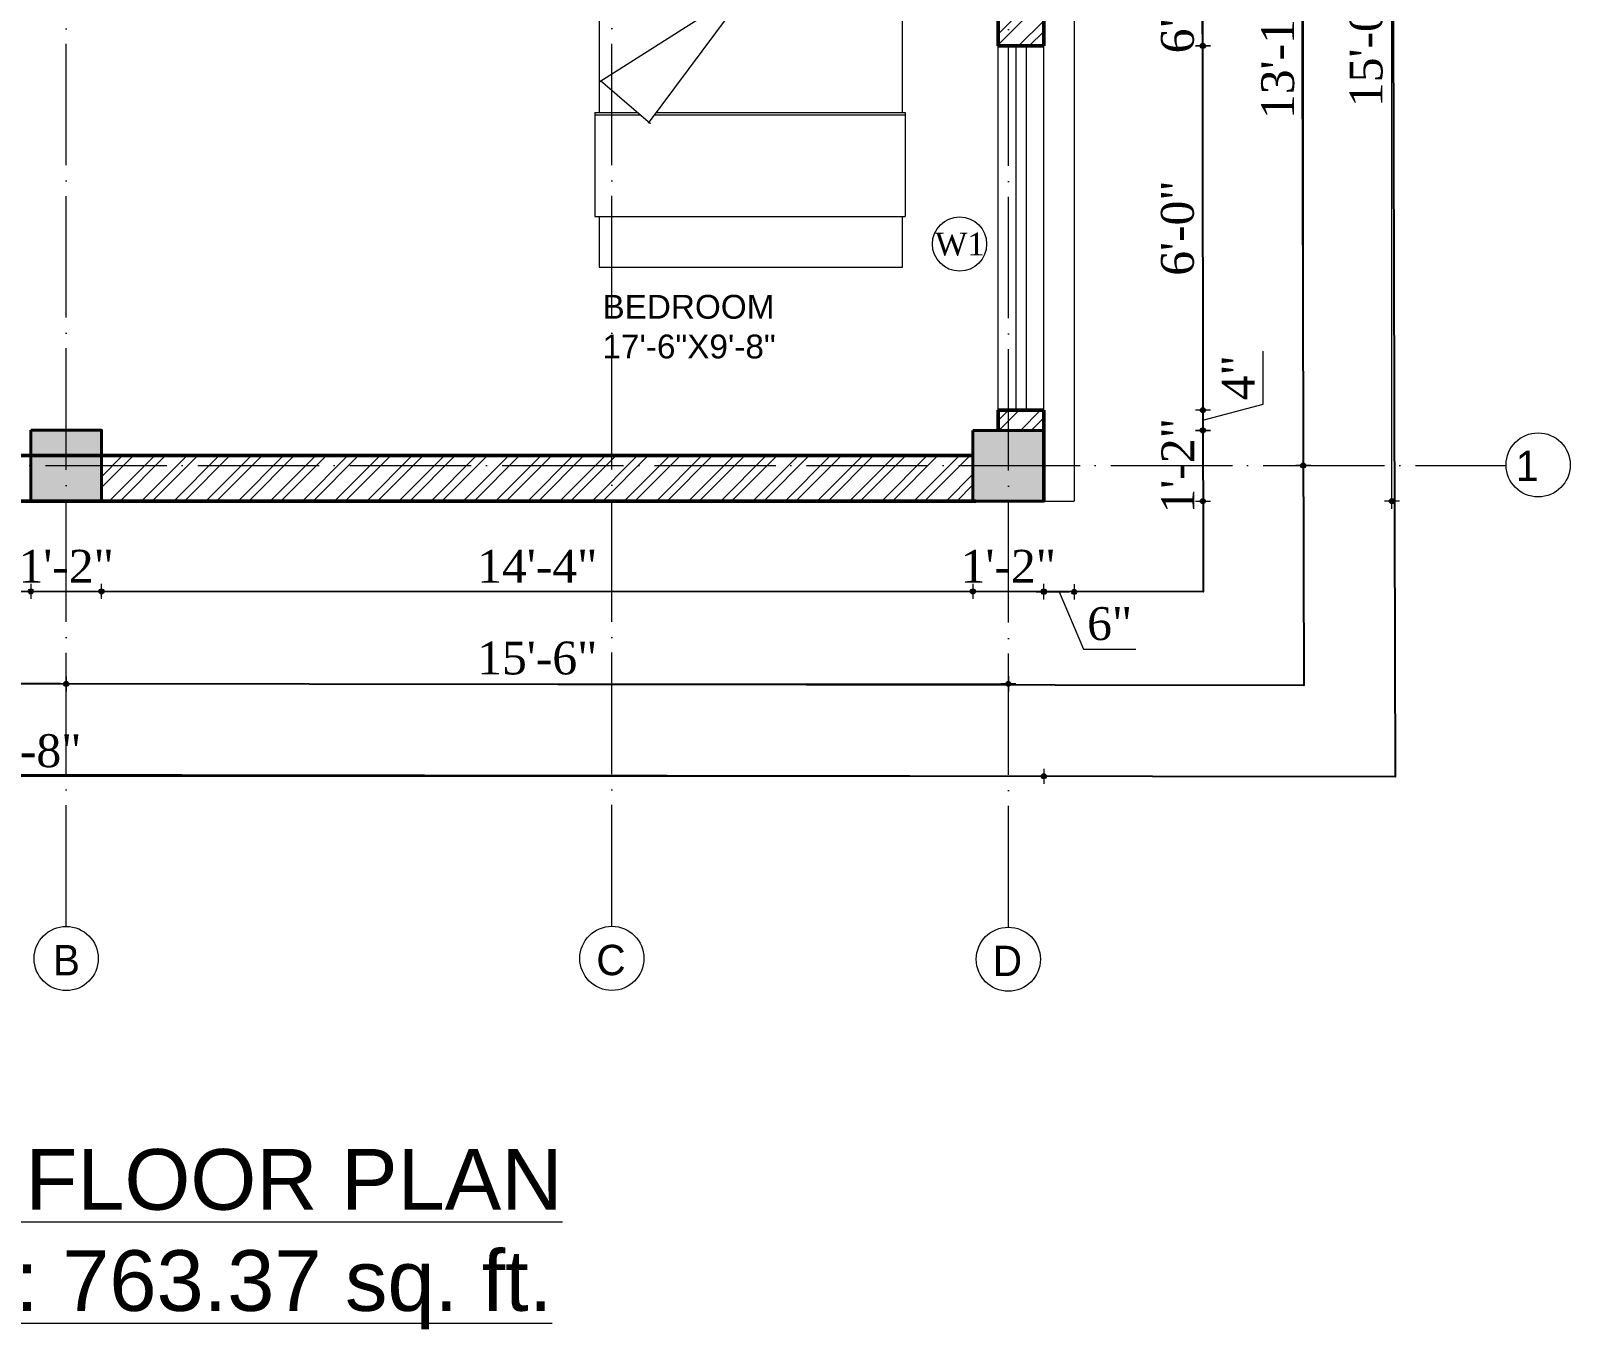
# Model space of a CAD drawing. Header units: inches. Extents: x 153221 to 157601, y -20468 to 0.
# Drawn here: x 154853.4 to 155157.9, y -19060.1 to -18803.3 of the extents above; entities that cross this region are included whole.
import ezdxf

# ---------------------------------------------------------------- set-up
doc = ezdxf.new("R2010")
doc.units = ezdxf.units.IN
doc.header["$MEASUREMENT"] = 0
doc.header["$PDMODE"] = 99
doc.linetypes.add('ACAD_ISO04W100', pattern=[30, 24, -3, 0, -3])
for name, color, linetype, lineweight in [('A-FUR', 42, 'Continuous', 5), ('CENTER  LINE RA', 10, 'ACAD_ISO04W100', 20), ('CONC. OUTLINE RA', 150, 'Continuous', 40), ('DOOR-WIN RA', 3, 'Continuous', 20), ('Furniture', 22, 'Continuous', 13), ('Hatch', 254, 'Continuous', 9), ('HATCH RA', 8, 'Continuous', 5), ('Text', 7, 'Continuous', 18), ('TEXTLAYER', 7, 'Continuous', 18), ('WALL RA', 42, 'Continuous', 50)]:
    doc.layers.add(name, color=color, linetype=linetype, lineweight=lineweight)
doc.layers.add('lettring', color=7, linetype='Continuous')
doc.styles.add('DIM', font='dutch.ttf')
doc.styles.get("Standard").update_dxf_attribs({"font": 'arial.ttf'})
doc.styles.add('titles', font='GOTHICB.TTF')
doc.dimstyles.new('Copy of DIM 8', dxfattribs={"dimtxt": 6.5, "dimasz": 1, "dimexe": 6, "dimexo": 18, "dimgap": 1.6875, "dimtad": 1, "dimdec": 0, "dimzin": 3, "dimdsep": 46, "dimlunit": 4, "dimtxsty": 'DIM', "dimblk": 'dot 2', "dimcen": 0.09375, "dimse1": 1, "dimse2": 1, "dimclrd": 1, "dimclre": 1, "dimclrt": 256, "dimadec": 0, "dimazin": 0, "dimtfac": 0.75, "dimtdec": 0, "dimtix": 1, "dimtmove": 1, "dimatfit": 3, "dimldrblk": 'DOT', "dimfxl": 1, "dimtolj": 1, "dimtzin": 0, "dimlwd": 9, "dimlwe": 9, "dimarcsym": 0})
pattern_1 = [(45, (9387.798, -3872.774), (-3.18198052, 3.18198052), []), (45, (9389.9193, -3872.774), (-3.18198052, 3.18198052), [])]

# ---------------------------------------------------------------- blocks, each defined once
blk = doc.blocks.new('A$C2A650008')
at = {"layer": 'A-FUR'}
for p, q in [((-74.11, 13.02), (-90.97, 13.02)), ((-90.97, -6.3), (-90.97, 13.02)), ((-90.52, -5.58), (-90.52, 12.3)), ((-90.52, 12.3), (-72.65, 12.3)), ((-80.98, 12.72), (-85.85, -5.45)), ((-74.11, -10.37), (-74.11, 13.02)), ((-72.65, 12.3), (-72.65, -5.58)), ((-91.38, 6.62), (-73.1, 1.72)), ((-82.37, 6.87), (-81.23, 8.27)), ((-70.96, 6.46), (-70.96, 0.35)), ((-85.74, 4.89), (-87.52, 4.59)), ((-80.74, 3.68), (-77.55, 1.98)), ((-71.92, 5.78), (-70.42, 5.78)), ((-71.92, 3.36), (-67.96, 3.36)), ((-83.76, 1.91), (-83.84, -1.7)), ((-71.92, 0.94), (-70.3, 0.94)), ((-72.65, -5.58), (-90.52, -5.58)), ((-43.44, -5.48), (-43.44, -13.94)), ((-43.44, -5.48), (-22.87, -5.48)), ((-42.96, -5.48), (-42.96, -14.5)), ((-22.87, -5.48), (-22.87, -66.85)), ((-90.97, -6.3), (-43.44, -6.3)), ((-90.97, -6.3), (-90.97, -66.3)), ((-90.97, -6.3), (-70.8, -6.3)), ((-90.97, -66.3), (-90.97, -6.3)), ((-90.18, -7.63), (-69.6, -7.63)), ((-89.76, -35.72), (-89.76, -7)), ((-70.44, -6.69), (-70.44, -35.63)), ((-68.72, -36.65), (-49.48, -6.48)), ((-49.77, -6.59), (-41.27, -16.48)), ((-22.87, -6.3), (-12.84, -6.3)), ((-12.84, -6.3), (-12.84, -66.3)), ((-41.36, -16.06), (-68.68, -36.43)), ((-43.44, -17.62), (-43.44, -66.85)), ((-42.96, -17.26), (-42.96, -66.85)), ((-69.87, -35.22), (-90.25, -35.22)), ((-68.5, -36.25), (-68.5, -66.3)), ((-68.02, -35.78), (-68.02, -66.3)), ((-90.25, -37.39), (-69.87, -37.39)), ((-89.76, -65.95), (-89.76, -36.85)), ((-70.44, -36.77), (-70.44, -65.37)), ((-74.11, -61.97), (-74.11, -85.36)), ((-43.44, -66.3), (-90.97, -66.3)), ((-90.97, -66.3), (-90.97, -85.36)), ((-69.53, -64.97), (-90.74, -64.97)), ((-90.52, -66.76), (-90.52, -84.63)), ((-72.65, -66.76), (-90.52, -66.76)), ((-80.98, -85.05), (-85.85, -66.89)), ((-72.65, -84.63), (-72.65, -66.76)), ((-43.44, -66.85), (-22.87, -66.85)), ((-12.84, -66.3), (-22.87, -66.3)), ((-70.96, -78.79), (-70.96, -72.69)), ((-91.38, -78.96), (-73.1, -74.06)), ((-80.74, -76.02), (-77.55, -74.32)), ((-71.92, -73.28), (-70.3, -73.28)), ((-71.92, -75.7), (-67.96, -75.7)), ((-71.92, -78.11), (-70.42, -78.11)), ((-82.37, -79.2), (-81.23, -80.61)), ((-90.52, -84.63), (-72.65, -84.63)), ((-74.11, -85.36), (-90.97, -85.36))]:
    blk.add_line(p, q, dxfattribs=at)
for centre, major_axis, start_param, end_param in [((-82.54, 3.29), (3.95, 3.95), 6.28318530712061, 12.5663706143002), ((-82.54, 3.29), (-3.64, 3.64), 4.712389, 10.995574), ((-83.2, 4.43), (1.82, 1.82), 3.926993, 10.210178), ((-83.2, 4.43), (-1.52, 1.52), -1.570796, 4.712389)]:
    blk.add_ellipse(centre, major_axis=major_axis, ratio=1, start_param=start_param, end_param=end_param, dxfattribs=at)
at = {"layer": 'A-FUR', "extrusion": (0, 0, -1)}
for centre, major_axis, start_param, end_param in [((-82.54, -75.63), (-3.95, 3.95), 3.141593, 9.424778), ((-82.54, -75.63), (3.64, 3.64), 1.570796326731005, 7.853981633910592), ((-83.2, -76.77), (1.82, 1.82), -0.588961555347947, 5.69422375183164), ((-83.2, -76.77), (-1.52, 1.52), 0.886531, 7.169716)]:
    blk.add_ellipse(centre, major_axis=major_axis, ratio=1, start_param=start_param, end_param=end_param, dxfattribs=at)
blk = doc.blocks.new('COLUMN')
at = {"layer": 'CONC. OUTLINE RA', "transparency": 33554687}
h = blk.add_hatch(color=256, dxfattribs=at)
h.dxf.hatch_style = 1
h.paths.add_polyline_path([(148062.93, -13130.45), (148076.93, -13130.45), (148076.93, -13116.45), (148062.93, -13116.45)])
at = {"layer": 'CONC. OUTLINE RA'}
blk.add_lwpolyline([(148062.93, -13116.45), (148076.93, -13116.45), (148076.93, -13130.45), (148062.93, -13130.45)], close=True, dxfattribs=at)
blk = doc.blocks.new('nbc')
at = {"layer": 'CENTER  LINE RA', "linetype": 'ACAD_ISO04W100'}
for p, q in [((157748.23, -18980.32), (157748.23, -18515.46)), ((157856.14, -18980.29), (157856.14, -18515.29)), ((157934.54, -18980.46), (157934.54, -18515.46)), ((157473.24, -18889.2), (158032.97, -18889.2)), ((158045.65, -18889.2), (158045.65, -18889.2))]:
    blk.add_line(p, q, dxfattribs=at)
at = {"layer": 'Text'}
for centre in [(158039.31, -18889.07), (158039.31, -18889.07), (158039.31, -18889.07), (157748.23, -18986.67), (157748.23, -18986.67), (157748.23, -18986.67), (157856.14, -18986.64), (157856.14, -18986.64), (157856.14, -18986.64), (157934.54, -18986.81), (157934.54, -18986.81), (157934.54, -18986.81)]:
    blk.add_circle(centre, 6.34, dxfattribs=at)
at = {"layer": 'Text', "char_height": 6, "width": 68.6783, "attachment_point": 3, "rotation": 0.0035, "style": 'titles'}
for s, insert in [('{\\fStylus BT|b0|i0|c0|p34;1}', (158039.38, -18886.26)), ('{\\fStylus BT|b0|i0|c0|p34;B}', (157750.95, -18983.99)), ('{\\fStylus BT|b0|i0|c0|p34;C}', (157858.86, -18983.96)), ('{\\fStylus BT|b0|i0|c0|p34;D}', (157937.26, -18984.13))]:
    blk.add_mtext(s, dxfattribs=dict(at, insert=insert))
blk = doc.blocks.new('dot1')
at = {"layer": 'Hatch'}
h = blk.add_hatch(color=256, dxfattribs=at)
edge = h.paths.add_edge_path()
edge.add_arc((0, 0), 1, 0, 360)
for p, q in [((3, 0), (-3, 0)), ((0, 3), (0, -3))]:
    blk.add_line(p, q, dxfattribs=at)
blk.add_circle((0, 0), 1, dxfattribs=at)
blk = doc.blocks.new('dot 2')
at = {"layer": 'Hatch', "xscale": 0.5, "yscale": 0.5, "zscale": 0.5}
blk.add_blockref('dot1', (0, 0), dxfattribs=at)
blk = doc.blocks.new('*D684')
at = {"layer": 'Defpoints', "color": 0, "transparency": 16777216}
for p in [(158791.01, -18800.35), (158791.01, -18806.35), (158822.49, -18806.35)]:
    blk.add_point(p, dxfattribs=at)
at = {"layer": 'lettring', "color": 1, "lineweight": 9, "transparency": 16777216}
blk.add_line((158822.49, -18801.35), (158822.49, -18805.35), dxfattribs=at)
for p, rotation in [((158822.49, -18800.35), 90), ((158822.49, -18806.35), 270)]:
    blk.add_blockref('dot 2', p, dxfattribs=dict(at, rotation=rotation))
at = {"layer": 'lettring', "transparency": 16777216, "insert": (158817.49, -18803.35), "char_height": 6.5, "attachment_point": 5, "rotation": 90, "style": 'DIM'}
blk.add_mtext('\\A1;6"', dxfattribs=at)
blk = doc.blocks.new('_Dot')
at = {"color": 0, "linetype": 'ByBlock', "lineweight": -2}
blk.add_line((-0.5, 0), (-1, 0), dxfattribs=at)
at = {"color": 0, "linetype": 'ByBlock', "const_width": 0.5}
blk.add_lwpolyline([(-0.25, 0, 1), (0.25, 0, 1)], format="xyb", close=True, dxfattribs=at)
blk = doc.blocks.new('*D685')
at = {"layer": 'Defpoints', "color": 0, "transparency": 16777216}
for p in [(158791.01, -18806.35), (158791.01, -18878.35), (158822.49, -18878.35)]:
    blk.add_point(p, dxfattribs=at)
at = {"layer": 'lettring', "color": 1, "lineweight": 9, "transparency": 16777216}
blk.add_line((158822.49, -18807.35), (158822.49, -18877.35), dxfattribs=at)
for p, rotation in [((158822.49, -18806.35), 90), ((158822.49, -18878.35), 270)]:
    blk.add_blockref('dot 2', p, dxfattribs=dict(at, rotation=rotation))
at = {"layer": 'lettring', "transparency": 16777216, "insert": (158817.49, -18842.35), "char_height": 6.5, "attachment_point": 5, "rotation": 90, "style": 'DIM'}
blk.add_mtext('\\A1;6\'-0"', dxfattribs=at)
blk = doc.blocks.new('*D686')
at = {"layer": 'Defpoints', "color": 0, "transparency": 16777216}
for p in [(158791.01, -18878.35), (158791.01, -18882.35), (158822.49, -18882.35)]:
    blk.add_point(p, dxfattribs=at)
at = {"layer": 'lettring', "color": 1, "lineweight": 9, "transparency": 16777216}
for p, q in [((158834.4, -18877.17), (158834.4, -18866.7)), ((158822.49, -18877.35), (158822.49, -18876.35)), ((158822.49, -18880.35), (158834.4, -18877.17)), ((158822.49, -18878.35), (158822.49, -18882.35)), ((158822.49, -18878.35), (158822.49, -18882.35)), ((158822.49, -18883.35), (158822.49, -18884.35))]:
    blk.add_line(p, q, dxfattribs=at)
for p, rotation in [((158822.49, -18878.35), 270), ((158822.49, -18882.35), 90)]:
    blk.add_blockref('dot 2', p, dxfattribs=dict(at, rotation=rotation))
at = {"layer": 'lettring', "transparency": 16777216, "insert": (158829.45, -18871.94), "char_height": 6.5, "attachment_point": 5, "rotation": 90, "style": 'DIM'}
blk.add_mtext('\\A1;4"', dxfattribs=at)
blk = doc.blocks.new('*D687')
at = {"layer": 'Defpoints', "color": 0, "transparency": 16777216}
for p in [(158791.01, -18882.35), (158791.01, -18896.35), (158822.49, -18896.35)]:
    blk.add_point(p, dxfattribs=at)
at = {"layer": 'lettring', "color": 1, "lineweight": 9, "transparency": 16777216}
for p, q in [((158822.49, -18881.35), (158822.49, -18880.35)), ((158822.49, -18882.35), (158822.49, -18896.35)), ((158822.49, -18897.35), (158822.49, -18898.35))]:
    blk.add_line(p, q, dxfattribs=at)
for p, rotation in [((158822.49, -18882.35), 270), ((158822.49, -18896.35), 90)]:
    blk.add_blockref('dot 2', p, dxfattribs=dict(at, rotation=rotation))
at = {"layer": 'lettring', "transparency": 16777216, "insert": (158817.53, -18889.35), "char_height": 6.5, "attachment_point": 5, "rotation": 90, "style": 'DIM'}
blk.add_mtext('\\A1;1\'-2"', dxfattribs=at)
blk = doc.blocks.new('*D688')
at = {"layer": 'Defpoints', "color": 0, "transparency": 16777216}
for p in [(158784.01, -18723.6), (158784.01, -18889.31), (158842.34, -18889.31)]:
    blk.add_point(p, dxfattribs=at)
at = {"layer": 'lettring', "color": 1, "lineweight": 9, "transparency": 16777216}
blk.add_line((158842.34, -18724.6), (158842.34, -18888.31), dxfattribs=at)
for p, rotation in [((158842.34, -18723.6), 90), ((158842.34, -18889.31), 270)]:
    blk.add_blockref('dot 2', p, dxfattribs=dict(at, rotation=rotation))
at = {"layer": 'lettring', "transparency": 16777216, "insert": (158837.31, -18806.46), "char_height": 6.5, "attachment_point": 5, "rotation": 90, "style": 'DIM'}
blk.add_mtext('\\A1;13\'-10"', dxfattribs=at)
blk = doc.blocks.new('*D689')
at = {"layer": 'Defpoints', "color": 0, "transparency": 16777216}
for p in [(158791.01, -18716.78), (158859.87, -18716.78), (158791.01, -18896.35)]:
    blk.add_point(p, dxfattribs=at)
at = {"layer": 'lettring', "color": 1, "lineweight": 9, "transparency": 16777216}
blk.add_line((158859.87, -18895.35), (158859.87, -18717.78), dxfattribs=at)
for p, rotation in [((158859.87, -18716.78), 90), ((158859.87, -18896.35), 270)]:
    blk.add_blockref('dot 2', p, dxfattribs=dict(at, rotation=rotation))
at = {"layer": 'lettring', "transparency": 16777216, "insert": (158854.79, -18806.56), "char_height": 6.5, "attachment_point": 5, "rotation": 90, "style": 'DIM'}
blk.add_mtext('\\A1;15\'-0"', dxfattribs=at)
blk = doc.blocks.new('*D691')
at = {"layer": 'Defpoints', "color": 0, "transparency": 16777216}
for p in [(158400.66, -18896.34), (158590.7, -18896.34), (158590.7, -18914.19)]:
    blk.add_point(p, dxfattribs=at)
at = {"layer": 'lettring', "color": 1, "lineweight": 9, "transparency": 16777216}
blk.add_line((158401.66, -18914.19), (158589.7, -18914.19), dxfattribs=at)
at = {"layer": 'lettring', "color": 1, "lineweight": 9, "transparency": 16777216, "rotation": 180}
blk.add_blockref('dot 2', (158400.66, -18914.19), dxfattribs=at)
at = {"layer": 'lettring', "color": 1, "lineweight": 9, "transparency": 16777216}
blk.add_blockref('dot 2', (158590.7, -18914.19), dxfattribs=at)
at = {"layer": 'lettring', "transparency": 16777216, "insert": (158495.68, -18909.12), "char_height": 6.5, "attachment_point": 5, "style": 'DIM'}
blk.add_mtext('\\A1;15\'-10"', dxfattribs=at)
blk = doc.blocks.new('*D692')
at = {"layer": 'Defpoints', "color": 0, "transparency": 16777216}
for p in [(158590.7, -18896.34), (158604.7, -18896.34), (158604.7, -18914.19)]:
    blk.add_point(p, dxfattribs=at)
at = {"layer": 'lettring', "color": 1, "lineweight": 9, "transparency": 16777216}
for p, q in [((158589.7, -18914.19), (158588.7, -18914.19)), ((158590.7, -18914.19), (158604.7, -18914.19)), ((158605.7, -18914.19), (158606.7, -18914.19))]:
    blk.add_line(p, q, dxfattribs=at)
blk.add_blockref('dot 2', (158590.7, -18914.19), dxfattribs=at)
at = {"layer": 'lettring', "color": 1, "lineweight": 9, "transparency": 16777216, "rotation": 180}
blk.add_blockref('dot 2', (158604.7, -18914.19), dxfattribs=at)
at = {"layer": 'lettring', "transparency": 16777216, "insert": (158597.7, -18909.22), "char_height": 6.5, "attachment_point": 5, "style": 'DIM'}
blk.add_mtext('\\A1;1\'-2"', dxfattribs=at)
blk = doc.blocks.new('*D693')
at = {"layer": 'Defpoints', "color": 0, "transparency": 16777216}
for p in [(158604.7, -18896.34), (158777.01, -18896.35), (158777.01, -18914.19)]:
    blk.add_point(p, dxfattribs=at)
at = {"layer": 'lettring', "color": 1, "lineweight": 9, "transparency": 16777216}
blk.add_line((158605.7, -18914.19), (158776.01, -18914.19), dxfattribs=at)
at = {"layer": 'lettring', "color": 1, "lineweight": 9, "transparency": 16777216, "rotation": 180}
blk.add_blockref('dot 2', (158604.7, -18914.19), dxfattribs=at)
at = {"layer": 'lettring', "color": 1, "lineweight": 9, "transparency": 16777216}
blk.add_blockref('dot 2', (158777.01, -18914.19), dxfattribs=at)
at = {"layer": 'lettring', "transparency": 16777216, "insert": (158690.86, -18909.22), "char_height": 6.5, "attachment_point": 5, "style": 'DIM'}
blk.add_mtext('\\A1;14\'-4"', dxfattribs=at)
blk = doc.blocks.new('*D694')
at = {"layer": 'Defpoints', "color": 0, "transparency": 16777216}
for p in [(158777.01, -18896.35), (158791.01, -18896.35), (158791.01, -18914.19)]:
    blk.add_point(p, dxfattribs=at)
at = {"layer": 'lettring', "color": 1, "lineweight": 9, "transparency": 16777216}
for p, q in [((158776.01, -18914.19), (158775.01, -18914.19)), ((158777.01, -18914.19), (158791.01, -18914.19)), ((158792.01, -18914.19), (158793.01, -18914.19))]:
    blk.add_line(p, q, dxfattribs=at)
blk.add_blockref('dot 2', (158777.01, -18914.19), dxfattribs=at)
at = {"layer": 'lettring', "color": 1, "lineweight": 9, "transparency": 16777216, "rotation": 180}
blk.add_blockref('dot 2', (158791.01, -18914.19), dxfattribs=at)
at = {"layer": 'lettring', "transparency": 16777216, "insert": (158784.01, -18909.22), "char_height": 6.5, "attachment_point": 5, "style": 'DIM'}
blk.add_mtext('\\A1;1\'-2"', dxfattribs=at)
blk = doc.blocks.new('*D695')
at = {"layer": 'Defpoints', "color": 0, "transparency": 16777216}
for p in [(158393.66, -18889.34), (158597.7, -18889.31), (158597.7, -18932.49)]:
    blk.add_point(p, dxfattribs=at)
at = {"layer": 'lettring', "color": 1, "lineweight": 9, "transparency": 16777216}
blk.add_line((158394.67, -18932.53), (158596.7, -18932.49), dxfattribs=at)
for p, rotation in [((158393.67, -18932.53), 180.0092945834064), ((158597.7, -18932.49), 0.009294583406391239)]:
    blk.add_blockref('dot 2', p, dxfattribs=dict(at, rotation=rotation))
at = {"layer": 'lettring', "transparency": 16777216, "insert": (158495.68, -18927.48), "char_height": 6.5, "attachment_point": 5, "rotation": 0.0093, "style": 'DIM'}
blk.add_mtext('\\A1;17\'-0"', dxfattribs=at)
blk = doc.blocks.new('*D696')
at = {"layer": 'Defpoints', "color": 0, "transparency": 16777216}
for p in [(158597.7, -18889.31), (158784.01, -18932.46), (158784.01, -18932.75)]:
    blk.add_point(p, dxfattribs=at)
at = {"layer": 'lettring', "color": 1, "lineweight": 9, "transparency": 16777216}
blk.add_line((158598.7, -18932.49), (158783.01, -18932.46), dxfattribs=at)
for p, rotation in [((158597.7, -18932.49), 180.0092945834064), ((158784.01, -18932.46), 0.009294583406403961)]:
    blk.add_blockref('dot 2', p, dxfattribs=dict(at, rotation=rotation))
at = {"layer": 'lettring', "transparency": 16777216, "insert": (158690.86, -18927.4), "char_height": 6.5, "attachment_point": 5, "rotation": 0.0093, "style": 'DIM'}
blk.add_mtext('\\A1;15\'-6"', dxfattribs=at)
blk = doc.blocks.new('*D697')
at = {"layer": 'Defpoints', "color": 0, "transparency": 16777216}
for p in [(158386.66, -18896.34), (158791.01, -18896.35), (158791.01, -18950.75)]:
    blk.add_point(p, dxfattribs=at)
at = {"layer": 'lettring', "color": 1, "lineweight": 9, "transparency": 16777216}
blk.add_line((158387.66, -18950.75), (158790.01, -18950.75), dxfattribs=at)
for p, rotation in [((158386.66, -18950.75), 179.9989877052301), ((158791.01, -18950.75), 359.99898770523)]:
    blk.add_blockref('dot 2', p, dxfattribs=dict(at, rotation=rotation))
at = {"layer": 'lettring', "transparency": 16777216, "insert": (158588.83, -18945.74), "char_height": 6.5, "attachment_point": 5, "rotation": 359.999, "style": 'DIM'}
blk.add_mtext('\\A1;33\'-8"', dxfattribs=at)
blk = doc.blocks.new('*D698')
at = {"layer": 'Defpoints', "color": 0, "transparency": 16777216}
for p in [(158791.01, -18896.35), (158797.01, -18896.34), (158797.03, -18914.29)]:
    blk.add_point(p, dxfattribs=at)
at = {"layer": 'lettring', "color": 1, "lineweight": 9, "transparency": 16777216}
for p, q in [((158792.03, -18914.29), (158796.03, -18914.29)), ((158794.03, -18914.29), (158798.89, -18925.61)), ((158798.89, -18925.61), (158809.22, -18925.6))]:
    blk.add_line(p, q, dxfattribs=at)
for p, rotation in [((158791.03, -18914.29), 180.0572043280509), ((158797.03, -18914.29), 0.05720432805089205)]:
    blk.add_blockref('dot 2', p, dxfattribs=dict(at, rotation=rotation))
at = {"layer": 'lettring', "transparency": 16777216, "insert": (158804.05, -18920.6), "char_height": 6.5, "attachment_point": 5, "rotation": 0.0572, "style": 'DIM'}
blk.add_mtext('\\A1;6"', dxfattribs=at)
blk = doc.blocks.new('DJDL')
at = {"layer": 'HATCH RA'}
h = blk.add_hatch(dxfattribs=at)
h.set_pattern_fill('ANSI32', color=256, scale=12)
h.set_pattern_definition(pattern_1)
h.paths.add_polyline_path([(158782.01, -18806.35), (158791.01, -18806.35), (158791.01, -18800.35), (158796.01, -18800.35), (158796.01, -18776.35), (158791.01, -18776.35), (158791.01, -18766.65), (158782.01, -18766.65)])
h = blk.add_hatch(dxfattribs=at)
h.set_pattern_fill('ANSI32', color=256, scale=12)
h.set_pattern_definition(pattern_1)
h.paths.add_polyline_path([(158791.01, -18878.35), (158782.01, -18878.35), (158782.01, -18882.35), (158791.01, -18882.35)])
h = blk.add_hatch(dxfattribs=at)
h.set_pattern_fill('ANSI32', color=256, scale=12)
h.set_pattern_definition([(45, (9374.3628, -3872.767), (-3.18198052, 3.18198052), []), (45, (9376.484, -3872.767), (-3.18198052, 3.18198052), [])])
h.paths.add_polyline_path([(158777.01, -18887.34), (158604.7, -18887.34), (158604.7, -18896.34), (158777.01, -18896.34)])
for p in [(158797.01, -18730.78), (158791.01, -18896.35)]:
    blk.add_line(p, (158797.01, -18896.34))
at = {"layer": 'Defpoints'}
for points in [[(158332.66, -18546.57), (158732.16, -18546.57), (158859.76, -18676.39), (158860.5, -18950.85), (158332.66, -18950.13)], [(158350.66, -18564.57), (158726.35, -18563.82), (158841.78, -18684.02), (158842.46, -18932.82), (158350.66, -18932.16)], [(158368.66, -18582.57), (158719.93, -18582.57), (158822.23, -18693.64), (158822.53, -18914.29), (158368.66, -18914.18)]]:
    blk.add_lwpolyline(points, close=True, dxfattribs=at)
at = {"layer": 'DOOR-WIN RA'}
for p, q in [((158782.01, -18878.35), (158782.01, -18806.35)), ((158785.51, -18806.35), (158785.51, -18878.35)), ((158787.51, -18806.35), (158787.51, -18878.35)), ((158791.01, -18878.35), (158791.01, -18806.35))]:
    blk.add_line(p, q, dxfattribs=at)
at = {"layer": 'TEXTLAYER'}
blk.add_circle((158774.36, -18845.51), 5.36, dxfattribs=at)
at = {"layer": 'WALL RA'}
for p, q in [((158782.01, -18806.35), (158782.01, -18766.65)), ((158791.01, -18806.35), (158791.01, -18800.35)), ((158782.01, -18806.35), (158791.01, -18806.35)), ((158782.01, -18878.35), (158791.01, -18878.35)), ((158782.01, -18882.35), (158782.01, -18878.35)), ((158791.01, -18896.35), (158791.01, -18878.35)), ((158395.66, -18887.34), (158777.01, -18887.34)), ((158386.66, -18896.34), (158777.58, -18896.34))]:
    blk.add_line(p, q, dxfattribs=at)
blk.add_blockref('nbc', (849.47, -0.11))
at = {"layer": 'CONC. OUTLINE RA'}
for p in [(10527.77, -5765.89), (10714.08, -5765.9)]:
    blk.add_blockref('COLUMN', p, dxfattribs=at)
at = {"layer": 'Furniture', "ltscale": 10, "xscale": -1, "rotation": 90}
blk.add_blockref('A$C2A650008', (158696.78, -18862.95), dxfattribs=at)
at = {"insert": (158703.75, -18855.56), "char_height": 4.7109, "attachment_point": 1}
blk.add_mtext_dynamic_manual_height_columns('BEDROOM\\P17\'-6"X9\'-8"', width=45.2655, gutter_width=23.55, heights=[0], dxfattribs=at)
at = {"layer": 'TEXTLAYER', "insert": (158769.5, -18843.26), "char_height": 4.5, "width": 245.2674, "attachment_point": 1}
blk.add_mtext('{\\fTimes New Roman|b0|i0|c0|p18;W1}', dxfattribs=at)
at = {"layer": 'TEXTLAYER', "ltscale": 5, "insert": (158417.38, -19024.47), "char_height": 12, "width": 394.9279, "attachment_point": 1, "rotation": 0.0057}
blk.add_mtext('\\pi119.19792;{\\LFIRST FLOOR PLAN \\P\\pi119.91824; AREA: 763.37 sq. ft.}', dxfattribs=at)
at = {"layer": 'lettring'}
for p1, p2, distance, picture, middle in [((158791.01, -18896.35), (158791.01, -18716.78), -68.86, '*D689', (158854.79, -18806.56)), ((158784.01, -18723.6), (158784.01, -18889.31), 58.32, '*D688', (158837.31, -18806.46)), ((158393.66, -18889.34), (158597.7, -18889.31), -43.19, '*D695', (158495.68, -18927.48)), ((158386.66, -18896.34), (158791.01, -18896.35), -54.41, '*D697', (158588.83, -18945.74))]:
    dim = blk.add_aligned_dim(p1=p1, p2=p2, distance=distance, dimstyle='Copy of DIM 8', dxfattribs=at)
    dim.commit()
    dim.dimension.update_dxf_attribs({"geometry": picture, "text_midpoint": middle})
for base, p1, p2, angle, picture, middle, dimtype in [((158822.49, -18806.35), (158791.01, -18800.35), (158791.01, -18806.35), 90, '*D684', (158822.49, -18803.35), 128), ((158822.49, -18882.35), (158791.01, -18878.35), (158791.01, -18882.35), 90, '*D686', (158834.4, -18875.48), 128), ((158797.03, -18914.29), (158791.01, -18896.35), (158797.01, -18896.34), 0.0572, '*D698', (158800.58, -18925.61), 129)]:
    dim = blk.add_linear_dim(base=base, p1=p1, p2=p2, angle=angle, dimstyle='Copy of DIM 8', dxfattribs=at)
    dim.commit()
    dim.dimension.update_dxf_attribs({"geometry": picture, "text_midpoint": middle, "dimtype": dimtype})
for base, p1, p2, angle, picture, middle in [((158822.49, -18878.35), (158791.01, -18806.35), (158791.01, -18878.35), 90, '*D685', (158817.49, -18842.35)), ((158822.49, -18896.35), (158791.01, -18882.35), (158791.01, -18896.35), 90, '*D687', (158817.53, -18889.35)), ((158784.01, -18932.46), (158597.7, -18889.31), (158784.01, -18932.75), 180.0093, '*D696', (158690.86, -18927.4))]:
    dim = blk.add_linear_dim(base=base, p1=p1, p2=p2, angle=angle, dimstyle='Copy of DIM 8', dxfattribs=at)
    dim.commit()
    dim.dimension.update_dxf_attribs({"geometry": picture, "text_midpoint": middle})
for base, p1, p2, picture, middle in [((158590.7, -18914.19), (158400.66, -18896.34), (158590.7, -18896.34), '*D691', (158495.68, -18909.12)), ((158604.7, -18914.19), (158590.7, -18896.34), (158604.7, -18896.34), '*D692', (158597.7, -18909.22)), ((158777.01, -18914.19), (158604.7, -18896.34), (158777.01, -18896.35), '*D693', (158690.86, -18909.22)), ((158791.01, -18914.19), (158777.01, -18896.35), (158791.01, -18896.35), '*D694', (158784.01, -18909.22))]:
    dim = blk.add_linear_dim(base=base, p1=p1, p2=p2, dimstyle='Copy of DIM 8', dxfattribs=at)
    dim.commit()
    dim.dimension.update_dxf_attribs({"geometry": picture, "text_midpoint": middle})

msp = doc.modelspace()

# ---------------------------------------------------------------- block references
at = {"layer": 'HATCH RA'}
msp.add_blockref('DJDL', (-3737.25, 0), dxfattribs=at)

doc.saveas('drawing.dxf')
